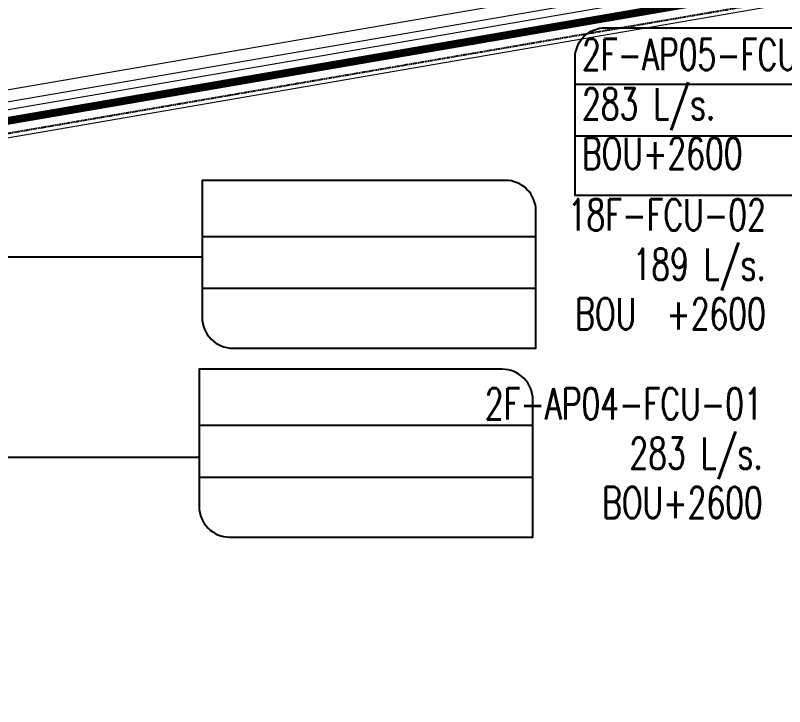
# Model space of a CAD drawing. Header units: millimetres. Extents: x -9226 to 166212, y -13 to 97274.
# Drawn here: x 24595 to 29510, y 5652 to 10065 of the extents above; entities that cross this region are included whole.
import ezdxf

# ---------------------------------------------------------------- set-up
doc = ezdxf.new("R2010")
doc.units = ezdxf.units.MM
doc.linetypes.add('23491-GN-XR-PLOT LIMIT$0$DASHED', pattern=[0.75, 0.5, -0.25])
doc.linetypes.add('23491-GN-XR-PLOT LIMIT$0$PHANTOM2', pattern=[1.25, 0.625, -0.125, 0.125, -0.125, 0.125, -0.125])
for name, color, linetype in [('0-AC TEXT', 7, 'Continuous'), ('1.STR', 8, 'Continuous'), ('23491-GN-XR-PLOT LIMIT$0$BUILDING', 8, 'Continuous'), ('cloud', 15, 'Continuous'), ('FAD', 3, 'Continuous'), ('TAGGING', 7, 'Continuous')]:
    doc.layers.add(name, color=color, linetype=linetype)
for name, color, linetype, lineweight in [('1.TAGGING', 7, 'Continuous', 5), ('1.XREF', 8, 'Continuous', 9), ('23491-GN-XR-PLOT LIMIT$0$G-ANNO-TTLB', 8, 'Continuous', 5), ('23491-XR-AR-2ND FLOOR PLAN$0$23491-XR-AR-TYP FLOOR 2ND TO 18TH$0$23491-XR-AR-TYP-FLOOR$0$A-FLOR-HRAL', 8, 'Continuous', 15), ('23491-XR-AR-2ND FLOOR PLAN$0$23491-XR-AR-TYP FLOOR 2ND TO 18TH$0$23491-XR-AR-TYP-FLOOR$0$A-FLOR-PN00', 8, 'Continuous', 5), ('23491-XR-AR-2ND FLOOR PLAN$0$23491-XR-AR-TYP FLOOR 2ND TO 18TH$0$23491-XR-AR-TYP-FLOOR$0$A-VM-WALL LOW', 8, 'Continuous', 0), ('23491-XR-AR-2ND FLOOR PLAN$0$A-WALL-CAVI', 8, 'Continuous', 15), ('A-ANNO-DIMS', 8, 'Continuous', 9), ('MH SLAB', 15, 'Continuous', 0)]:
    doc.layers.add(name, color=color, linetype=linetype, lineweight=lineweight)
doc.styles.add('ROMANS', font='isocp.shx', dxfattribs={"width": 0.8})
doc.styles.add('ROMANS100', font='romans.shx', dxfattribs={"width": 0.7, "height": 100})
doc.dimstyles.new('JSE', dxfattribs={"dimtxt": 50, "dimasz": 150, "dimexe": 0.18, "dimexo": 0.0625, "dimgap": 50, "dimtad": 0, "dimdec": 0, "dimrnd": 5, "dimzin": 0, "dimdsep": 46, "dimtxsty": 'ROMANS', "dimcen": 0.09, "dimclrd": 7, "dimclre": 7, "dimclrt": 7, "dimadec": 0, "dimazin": 0, "dimtfac": 1, "dimtdec": 0, "dimtofl": 0, "dimtmove": 0, "dimatfit": 3, "dimfxl": 1, "dimtolj": 1, "dimtzin": 0, "dimarcsym": 1})

# ---------------------------------------------------------------- blocks, each defined once
blk = doc.blocks.new('23491-GN-XR-PLOT LIMIT')
at = {"layer": '23491-GN-XR-PLOT LIMIT$0$BUILDING', "color": 8, "linetype": '23491-GN-XR-PLOT LIMIT$0$DASHED', "ltscale": 15, "flags": 128}
blk.add_lwpolyline([(48692.6, 81480), (11335.6, 81480), (10000, 80144.4), (10000, 6804.2, -0.000414), (46066.1, 13003.5), (50500, 17623.6), (50500, 80172.6)], format="xyb", close=True, dxfattribs=at)
at = {"layer": '23491-GN-XR-PLOT LIMIT$0$G-ANNO-TTLB', "color": 8, "linetype": '23491-GN-XR-PLOT LIMIT$0$PHANTOM2', "ltscale": 25, "const_width": 25, "flags": 128}
blk.add_lwpolyline([(60000, 91480), (0, 91480), (0, 0, -0.000688), (60000, 10310)], format="xyb", close=True, dxfattribs=at)
blk = doc.blocks.new('23491-XR-AR-2ND FLOOR PLAN')
at = {"layer": '23491-XR-AR-2ND FLOOR PLAN$0$23491-XR-AR-TYP FLOOR 2ND TO 18TH$0$23491-XR-AR-TYP-FLOOR$0$A-FLOR-HRAL', "color": 8}
for points in [[(43929.3, 12954.5, -0.08605), (43325.8, 12739.8), (12013.4, 7359.2, -0.414214), (10771.8, 8236.6), (10240.8, 11342.3, -0.414214), (10506, 11717.6), (11195.9, 11836.2)], [(43938.3, 12902.3, -0.083716), (43334.3, 12690.5), (12021.8, 7309.9, -0.414214), (10722.6, 8228.1), (10191.5, 11333.8, -0.414214), (10497.6, 11766.9), (11187.4, 11885.4)]]:
    blk.add_lwpolyline(points, format="xyb", dxfattribs=at)
at = {"layer": '23491-XR-AR-2ND FLOOR PLAN$0$23491-XR-AR-TYP FLOOR 2ND TO 18TH$0$23491-XR-AR-TYP-FLOOR$0$A-FLOR-PN00', "color": 8}
blk.add_line((12051.5, 7137.4), (43411.7, 12526.2), dxfattribs=at)
at = {"layer": '23491-XR-AR-2ND FLOOR PLAN$0$23491-XR-AR-TYP FLOOR 2ND TO 18TH$0$23491-XR-AR-TYP-FLOOR$0$A-VM-WALL LOW', "color": 8}
for points in [[(43915.8, 13033.2, -0.089813), (43313.1, 12813.7), (12000.7, 7433.1, -0.414214), (10845.8, 8249.3), (10314.7, 11355, -0.414214), (10518.7, 11643.7), (11208.6, 11762.3)], [(43951.7, 12824.2, -0.080447), (43347, 12616.6), (12034.5, 7236, -0.414214), (10648.6, 8215.4), (10117.6, 11321.1, -0.414214), (10484.9, 11840.8), (11174.7, 11959.4)]]:
    blk.add_lwpolyline(points, format="xyb", dxfattribs=at)
at = {"layer": '23491-XR-AR-2ND FLOOR PLAN$0$A-WALL-CAVI', "color": 8}
blk.add_blockref('23491-GN-XR-PLOT LIMIT', (0, 0), dxfattribs=at)
blk = doc.blocks.new('XREF')
at = {"layer": 'A-ANNO-DIMS', "color": 8}
blk.add_blockref('23491-XR-AR-2ND FLOOR PLAN', (0, 0), dxfattribs=at)
blk = doc.blocks.new('I LOVE USTR')
at = {"layer": 'MH SLAB', "const_width": 50}
blk.add_lwpolyline([(43216.4, 17719.1), (44047.4, 12883.2, -0.093317), (43355.2, 12622.3), (12015.4, 7239.6, -0.414199), (10629.5, 8219), (9935.6, 12256.9), (11019.7, 12443.2), (9740.9, 19884.8), (10254.3, 19973), (10238.2, 20067), (12308.6, 20422.8), (10825.9, 29051.1, -0.414214), (11805.3, 30437), (26850, 33022.3), (26850, 34179.9), (27600.4, 34180), (27600.4, 79563.2, -0.414214), (29600.4, 81563.2), (37750, 81563.2), (47799.9, 81563.2, -0.414214), (49799.9, 79563.2), (49799.9, 18850.6), (43216.4, 17719.1)], format="xyb", dxfattribs=at)
blk = doc.blocks.new('A$C32d94600')
at = {"layer": 'cloud', "color": 15}
blk.add_blockref('I LOVE USTR', (-5100, -86375.9, 0), dxfattribs=at)
blk = doc.blocks.new('*U563')
at = {"layer": 'TAGGING', "color": 7, "linetype": 'Continuous', "extrusion": (0.017452, 2.537e-13, 0.999848)}
for p, q in [((1638.6, -276.3, -28.1), (0, -276.4, 0)), ((1638.6, -530.2, -28.1), (0, -530.3, 0))]:
    blk.add_line(p, q, dxfattribs=at)
blk.add_lwpolyline([(0.1, -1488.8), (0, 0), (-673.2, 0, 0.414214), (-823.2, -150.1), (-823.2, -1638.9), (-149.9, -1638.8, 0.414214)], format="xyb", close=True, dxfattribs=at)

msp = doc.modelspace()

# ---------------------------------------------------------------- block references
at = {"layer": '1.STR'}
msp.add_blockref('A$C32d94600', (5100, 86375.3), dxfattribs=at)

# ---------------------------------------------------------------- next in the draw order: block references
at = {"layer": '1.XREF'}
msp.add_blockref('XREF', (0, 0), dxfattribs=at)

# ---------------------------------------------------------------- next in the draw order: block references
at = {"layer": '1.TAGGING', "extrusion": (0.017974, -0.001443, 0.999837), "xscale": -1.301204819277109, "yscale": 1.301204819277109, "zscale": 1.301204819277109, "rotation": 274.5937320541918}
msp.add_blockref('*U563', (12379.1, -29402.3, 528.7), dxfattribs=at)
at = {"layer": '1.TAGGING', "extrusion": (-0.017974, -0.001443, 0.999837)}
for p, xscale, yscale, zscale, rotation in [((-6918.6, 26422.2, -513.9), 1.301204819277115, 1.301204819277115, 1.301204819277115, 85.4062679458082), ((-5718.1, 26306.6, -474.8), 1.301204819277129, 1.301204819277129, 1.301204819277129, 85.40626794580818)]:
    msp.add_blockref('*U563', p, dxfattribs=dict(at, xscale=xscale, yscale=yscale, zscale=zscale, rotation=rotation))

# ---------------------------------------------------------------- next in the draw order: texts
at = {"layer": '0-AC TEXT', "extrusion": (0.017974, -0.001443, 0.999837), "insert": (28215.5, 9915, -0.6), "char_height": 200, "width": 3514.266, "attachment_point": 1, "text_direction": (0.999838, 7.3e-05, -0.017974), "line_spacing_factor": 0.946776, "style": 'ROMANS100'}
msp.add_mtext('2F-AP05-FCU-01\\P283 L/s. \\PBOU+2600', dxfattribs=at)
at = {"layer": '0-AC TEXT', "extrusion": (-0.017974, -0.001443, 0.999837), "char_height": 200, "width": 3514.266, "attachment_point": 3, "line_spacing_factor": 0.946776, "style": 'ROMANS100'}
for s, insert, text_direction in [('18F-FCU-02\\P189 L/s. \\PBOU  +2600 ', (29390.1, 8891.5, 61.6), (0.999838, -7.3e-05, 0.017974)), ('2F-AP04-FCU-01\\P283 L/s. \\PBOU+2600', (29370.4, 7685, 98.6), (0.999838, -8.6e-05, 0.017974))]:
    msp.add_mtext(s, dxfattribs=dict(at, insert=insert, text_direction=text_direction))

# ---------------------------------------------------------------- next in the draw order: leaders
at = {"layer": 'FAD'}
for points in [[(23834.8, 21061.9, -1.5), (23845.8, 8524.1, -1.5), (25788.8, 8524.2, -1.5)], [(23442.2, 18304.1, -4.4), (23442.2, 7244.4, -4.4), (25769, 7244.4, -4.4)]]:
    msp.add_leader(points, dimstyle='JSE', override={"dimgap": 50, "dimtad": 0}, dxfattribs=at)

doc.saveas('drawing.dxf')
